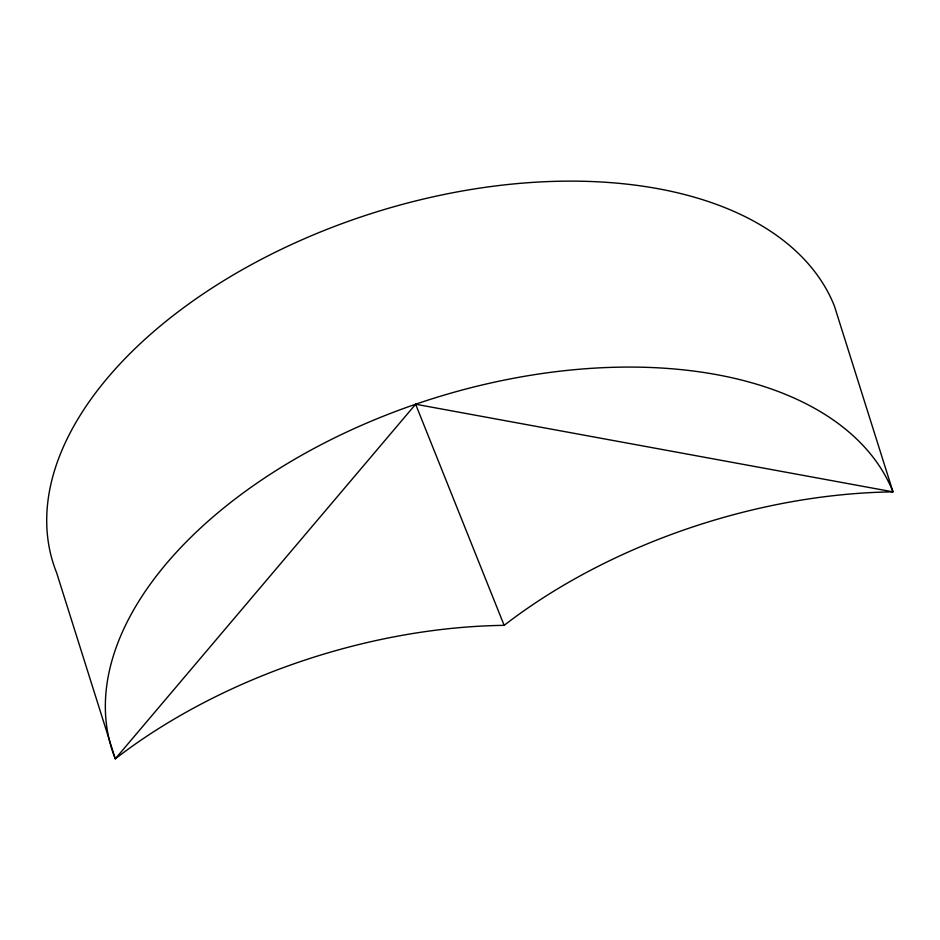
<?xml version="1.0" encoding="UTF-8"?>
<svg xmlns="http://www.w3.org/2000/svg" width="940" height="940" viewBox="0 0 940 940"><rect width="100%" height="100%" fill="white"/><g stroke="black" fill="none" stroke-linecap="round" stroke-linejoin="round"><path stroke-width="1.41" d="M415.621 404.235L115.291 758.827L56.659 572.883A411.391 237.726 -17.5 0 1 356.988 218.292A411.391 237.726 -17.5 0 1 834.368 305.923L893 491.867A411.391 237.726 -17.5 0 0 504.146 625.347A411.391 237.726 -17.5 0 0 115.291 758.827A411.391 237.726 -17.5 0 1 415.621 404.235L893 491.867A411.391 237.726 -17.5 0 0 415.621 404.235L504.146 625.347"/></g></svg>
